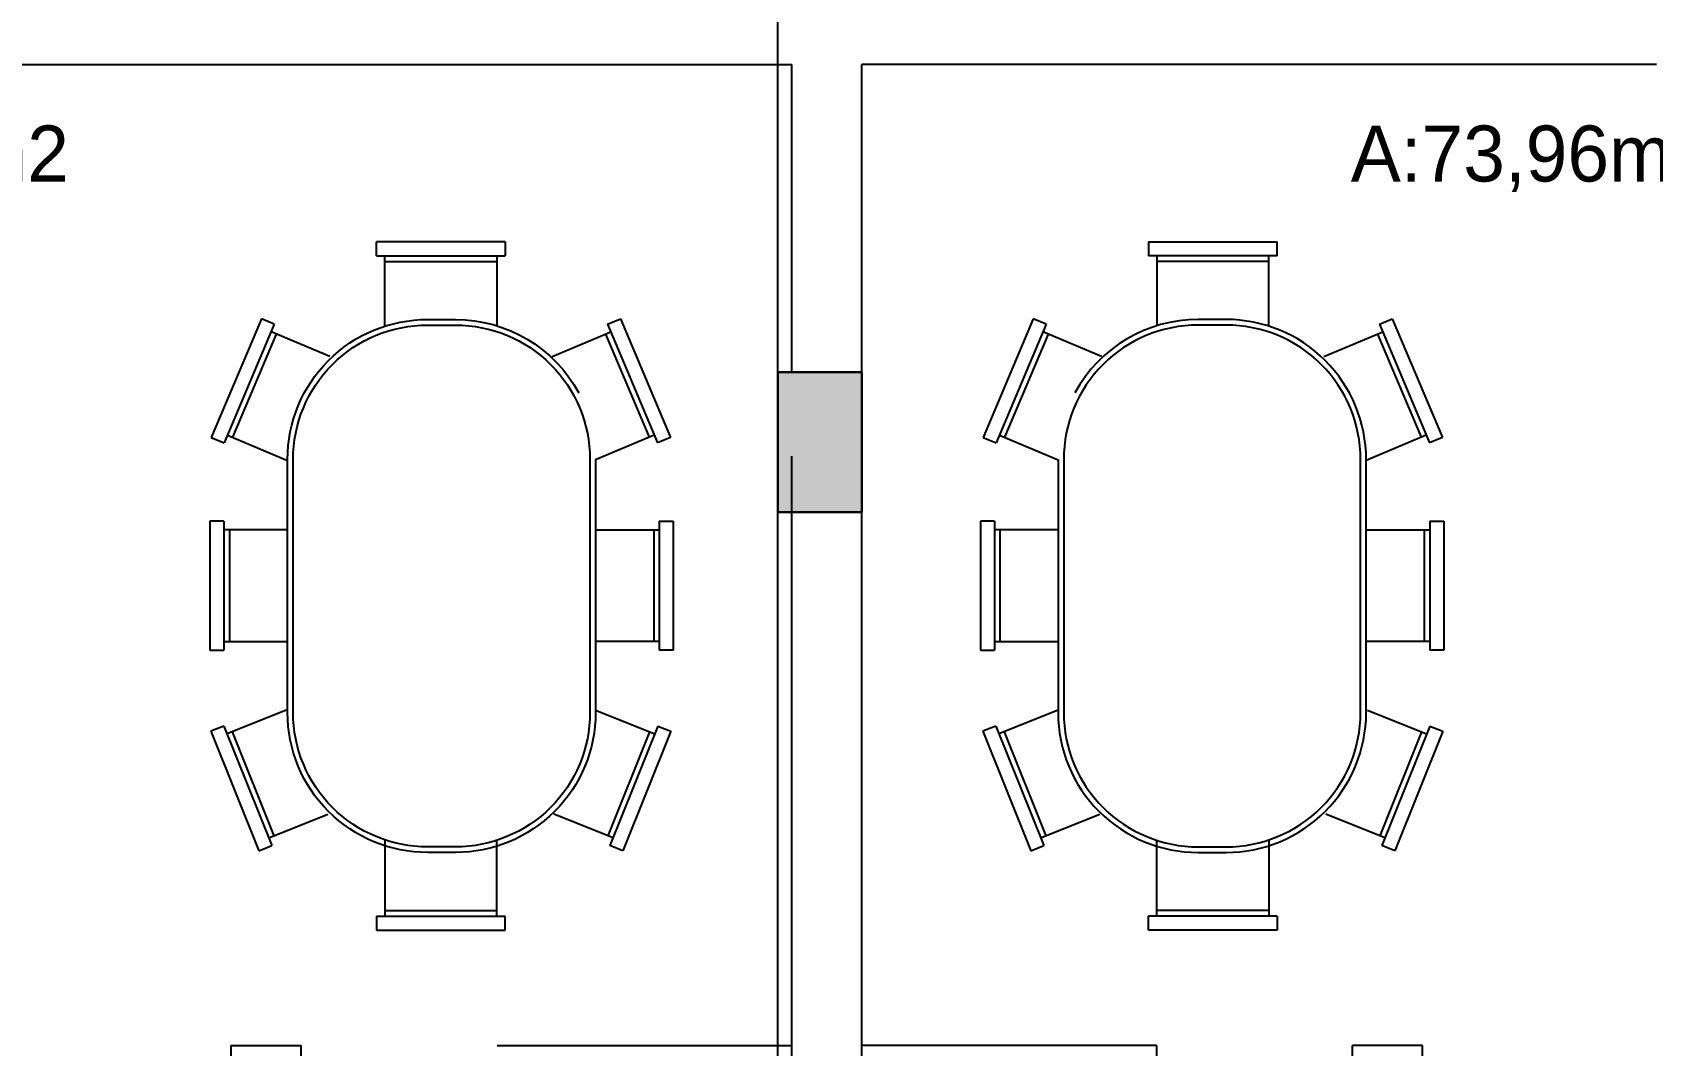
# Model space of a CAD drawing. Header units: millimetres. Extents: x 935 to 1399, y 512 to 900.
# Drawn here: x 1151.28 to 1157.06, y 855.47 to 859.09 of the extents above; entities that cross this region are included whole.
import ezdxf

# ---------------------------------------------------------------- set-up
doc = ezdxf.new("R2010")
doc.units = ezdxf.units.MM
doc.linetypes.add('ACAD_ISO02W100', pattern=[15, 12, -3])
doc.layers.add('MOBÍLIA', color=1, linetype='Continuous')
doc.layers.add('projeçao', color=7, linetype='ACAD_ISO02W100')

msp = doc.modelspace()

# ---------------------------------------------------------------- hatches: boundary and pattern name
for points in [[(1153.94141, 857.37187), (1154.24141, 857.37187), (1154.24141, 857.87187), (1153.94141, 857.87187)], [(1153.94141, 857.87187), (1154.24141, 857.87187), (1154.24141, 857.37187), (1153.94141, 857.37187)], [(1153.94141, 857.37187), (1154.24141, 857.37187), (1154.24141, 857.87187), (1153.94141, 857.87187)], [(1153.94141, 857.87187), (1154.24141, 857.87187), (1154.24141, 857.37187), (1153.94141, 857.37187)]]:
    msp.add_hatch(color=256).paths.add_polyline_path(points)

# ---------------------------------------------------------------- linework, layer by layer
at = {"color": 254}
msp.add_line((1153.94141, 854.08187), (1153.94141, 863.35612), dxfattribs=at)
at = {"color": 6}
for p, q in [((1151.15391, 858.97187), (1153.99141, 858.97187)), ((1151.15391, 858.97187), (1153.99141, 858.97187)), ((1153.99141, 857.87187), (1153.99141, 858.97187)), ((1153.99141, 857.87187), (1153.99141, 858.97187)), ((1153.99141, 857.87187), (1153.99141, 858.97187)), ((1153.99141, 857.87187), (1153.99141, 858.97187)), ((1153.99141, 857.87187), (1153.99141, 858.97187)), ((1154.24141, 857.87187), (1154.24141, 858.97187)), ((1154.24141, 857.87187), (1154.24141, 858.97187)), ((1157.07891, 858.97187), (1154.24141, 858.97187)), ((1154.24141, 853.97187), (1154.24141, 858.97187)), ((1153.99141, 855.46625), (1153.99141, 857.57187)), ((1154.24141, 855.46625), (1154.24141, 857.57187)), ((1154.24141, 855.46625), (1154.24141, 857.57187)), ((1153.99141, 855.46625), (1153.99141, 857.37187)), ((1153.99141, 854.62039), (1153.99141, 857.37187)), ((1153.99141, 855.46625), (1153.99141, 857.37187)), ((1153.99141, 855.46625), (1153.99141, 857.37187)), ((1151.98909, 854.02187), (1151.98909, 855.46625)), ((1151.98909, 855.46625), (1152.23909, 855.46625)), ((1151.98909, 854.02187), (1151.98909, 855.46625)), ((1151.98909, 855.46625), (1152.23909, 855.46625)), ((1152.23909, 855.31625), (1152.23909, 855.46625)), ((1152.23909, 855.31625), (1152.23909, 855.46625)), ((1152.93909, 855.46625), (1153.99141, 855.46625)), ((1152.93909, 855.46625), (1153.99141, 855.46625)), ((1155.29374, 855.46625), (1154.24141, 855.46625)), ((1155.29374, 855.46625), (1155.29374, 855.31625)), ((1156.24374, 855.46625), (1155.99374, 855.46625)), ((1155.99374, 855.31625), (1155.99374, 855.46625)), ((1156.24374, 853.82187), (1156.24374, 855.46625))]:
    msp.add_line(p, q, dxfattribs=at)
for p, q in [((1153.94141, 857.87187), (1154.24141, 857.87187)), ((1153.94141, 857.37187), (1153.94141, 857.87187)), ((1154.24141, 857.87187), (1153.94141, 857.87187)), ((1154.24141, 857.87187), (1153.94141, 857.87187)), ((1153.94141, 857.87187), (1153.94141, 857.37187)), ((1153.94141, 857.87187), (1154.24141, 857.87187)), ((1153.94141, 857.37187), (1153.94141, 857.87187)), ((1154.24141, 857.87187), (1153.94141, 857.87187)), ((1154.24141, 857.87187), (1153.94141, 857.87187)), ((1153.94141, 857.87187), (1153.94141, 857.37187)), ((1154.24141, 857.87187), (1154.24141, 857.37187)), ((1154.24141, 857.37187), (1154.24141, 857.87187)), ((1154.24141, 857.87187), (1154.24141, 857.37187)), ((1154.24141, 857.37187), (1154.24141, 857.87187)), ((1154.24141, 857.37187), (1153.94141, 857.37187)), ((1154.24141, 857.37187), (1153.94141, 857.37187)), ((1153.94141, 857.37187), (1154.24141, 857.37187)), ((1154.24141, 857.37187), (1153.94141, 857.37187)), ((1154.24141, 857.37187), (1153.94141, 857.37187)), ((1153.94141, 857.37187), (1154.24141, 857.37187))]:
    msp.add_line(p, q)
at = {"layer": 'MOBÍLIA'}
for p, q in [((1152.50834, 858.28818), (1152.50834, 858.33818)), ((1152.50834, 858.28818), (1152.50834, 858.33818)), ((1152.96834, 858.33818), (1152.96834, 858.28818)), ((1152.96834, 858.33818), (1152.96834, 858.28818)), ((1155.26449, 858.33818), (1155.26449, 858.28818)), ((1155.72449, 858.28818), (1155.72449, 858.33818)), ((1152.50834, 858.28818), (1152.96834, 858.28818)), ((1152.50834, 858.28818), (1152.96834, 858.28818)), ((1152.53834, 858.03689), (1152.53834, 858.28818)), ((1152.53834, 858.03689), (1152.53834, 858.28818)), ((1152.53834, 858.26818), (1152.93834, 858.26818)), ((1152.53834, 858.26818), (1152.93834, 858.26818)), ((1152.93834, 858.28818), (1152.93834, 858.03835)), ((1152.93834, 858.28818), (1152.93834, 858.03835)), ((1155.72449, 858.28818), (1155.26449, 858.28818)), ((1155.29449, 858.28818), (1155.29449, 858.03835)), ((1155.69449, 858.26818), (1155.29449, 858.26818)), ((1155.69449, 858.03689), (1155.69449, 858.28818)), ((1152.09735, 858.06338), (1151.91864, 857.63952)), ((1152.09735, 858.06338), (1151.91864, 857.63952)), ((1152.14342, 858.04396), (1151.96471, 857.62009)), ((1152.14342, 858.04396), (1151.96471, 857.62009)), ((1152.14342, 858.04396), (1152.09735, 858.06338)), ((1152.14342, 858.04396), (1152.09735, 858.06338)), ((1153.33327, 858.04396), (1153.37934, 858.06338)), ((1153.33327, 858.04396), (1153.37934, 858.06338)), ((1153.33327, 858.04396), (1153.51198, 857.62009)), ((1153.33327, 858.04396), (1153.51198, 857.62009)), ((1153.37934, 858.06338), (1153.55805, 857.63952)), ((1153.37934, 858.06338), (1153.55805, 857.63952)), ((1154.85349, 858.06338), (1154.67478, 857.63952)), ((1154.89956, 858.04396), (1154.72085, 857.62009)), ((1154.89956, 858.04396), (1154.85349, 858.06338)), ((1156.08941, 858.04396), (1156.13548, 858.06338)), ((1156.08941, 858.04396), (1156.26812, 857.62009)), ((1156.13548, 858.06338), (1156.31419, 857.63952)), ((1152.15019, 858.00854), (1151.99479, 857.63996)), ((1152.15019, 858.00854), (1151.99479, 857.63996)), ((1152.34142, 857.92792), (1152.13177, 858.01631)), ((1152.34142, 857.92792), (1152.13177, 858.01631)), ((1153.13527, 857.92792), (1153.34492, 858.01631)), ((1153.13527, 857.92792), (1153.34492, 858.01631)), ((1153.32649, 858.00854), (1153.48189, 857.63996)), ((1153.32649, 858.00854), (1153.48189, 857.63996)), ((1154.90634, 858.00854), (1154.75094, 857.63996)), ((1155.09756, 857.92792), (1154.88791, 858.01631)), ((1155.89141, 857.92792), (1156.10106, 858.01631)), ((1156.08264, 858.00854), (1156.23803, 857.63996)), ((1151.91864, 857.63952), (1151.96471, 857.62009)), ((1151.91864, 857.63952), (1151.96471, 857.62009)), ((1151.97637, 857.64773), (1152.19067, 857.55738)), ((1151.97637, 857.64773), (1152.19067, 857.55738)), ((1153.50032, 857.64773), (1153.29067, 857.55934)), ((1153.50032, 857.64773), (1153.29067, 857.55934)), ((1153.55805, 857.63952), (1153.51198, 857.62009)), ((1153.55805, 857.63952), (1153.51198, 857.62009)), ((1154.67478, 857.63952), (1154.72085, 857.62009)), ((1154.73251, 857.64773), (1154.94216, 857.55934)), ((1156.25646, 857.64773), (1156.04216, 857.55738)), ((1156.31419, 857.63952), (1156.26812, 857.62009)), ((1151.96314, 857.33967), (1151.91314, 857.33967)), ((1151.91314, 857.33967), (1151.91314, 856.87967)), ((1151.96314, 857.33967), (1151.91314, 857.33967)), ((1151.91314, 857.33967), (1151.91314, 856.87967)), ((1151.96314, 857.33967), (1151.96314, 856.87967)), ((1151.96314, 857.33967), (1151.96314, 856.87967)), ((1153.5182, 857.33967), (1153.5682, 857.33967)), ((1153.5182, 857.33967), (1153.5182, 856.87967)), ((1153.5182, 857.33967), (1153.5682, 857.33967)), ((1153.5182, 857.33967), (1153.5182, 856.87967)), ((1153.5682, 857.33967), (1153.5682, 856.87967)), ((1153.5682, 857.33967), (1153.5682, 856.87967)), ((1154.71463, 857.33967), (1154.66463, 857.33967)), ((1154.66463, 857.33967), (1154.66463, 856.87967)), ((1154.71463, 857.33967), (1154.71463, 856.87967)), ((1156.26969, 857.33967), (1156.31969, 857.33967)), ((1156.26969, 857.33967), (1156.26969, 856.87967)), ((1156.31969, 857.33967), (1156.31969, 856.87967)), ((1152.19067, 857.30967), (1151.96314, 857.30967)), ((1152.19067, 857.30967), (1151.96314, 857.30967)), ((1151.98314, 857.30967), (1151.98314, 856.90967)), ((1151.98314, 857.30967), (1151.98314, 856.90967)), ((1153.29067, 857.30967), (1153.5182, 857.30967)), ((1153.29067, 857.30967), (1153.5182, 857.30967)), ((1153.4982, 857.30967), (1153.4982, 856.90967)), ((1153.4982, 857.30967), (1153.4982, 856.90967)), ((1154.94216, 857.30967), (1154.71463, 857.30967)), ((1154.73463, 857.30967), (1154.73463, 856.90967)), ((1156.04216, 857.30967), (1156.26969, 857.30967)), ((1156.24969, 857.30967), (1156.24969, 856.90967)), ((1151.91314, 856.87967), (1151.96314, 856.87967)), ((1151.91314, 856.87967), (1151.96314, 856.87967)), ((1151.96314, 856.90967), (1152.19067, 856.90967)), ((1151.96314, 856.90967), (1152.19067, 856.90967)), ((1153.5182, 856.90967), (1153.29067, 856.90967)), ((1153.5182, 856.90967), (1153.29067, 856.90967)), ((1153.5682, 856.87967), (1153.5182, 856.87967)), ((1153.5682, 856.87967), (1153.5182, 856.87967)), ((1154.66463, 856.87967), (1154.71463, 856.87967)), ((1154.71463, 856.90967), (1154.94216, 856.90967)), ((1156.26969, 856.90967), (1156.04216, 856.90967)), ((1156.31969, 856.87967), (1156.26969, 856.87967)), ((1152.18602, 856.66478), (1151.97483, 856.58013)), ((1152.18602, 856.66478), (1151.97483, 856.58013)), ((1153.29067, 856.66478), (1153.50186, 856.58013)), ((1153.29067, 856.66478), (1153.50186, 856.58013)), ((1154.94216, 856.66478), (1154.73097, 856.58013)), ((1156.04681, 856.66478), (1156.258, 856.58013)), ((1151.96367, 856.60798), (1151.91725, 856.58937)), ((1151.96367, 856.60798), (1151.91725, 856.58937)), ((1151.91725, 856.58937), (1152.0884, 856.1624)), ((1151.91725, 856.58937), (1152.0884, 856.1624)), ((1151.96367, 856.60798), (1152.13481, 856.181)), ((1151.96367, 856.60798), (1152.13481, 856.181)), ((1151.99339, 856.58757), (1152.14221, 856.21629)), ((1151.99339, 856.58757), (1152.14221, 856.21629)), ((1153.4833, 856.58757), (1153.33447, 856.21629)), ((1153.4833, 856.58757), (1153.33447, 856.21629)), ((1153.51302, 856.60798), (1153.34188, 856.181)), ((1153.51302, 856.60798), (1153.34188, 856.181)), ((1153.55943, 856.58937), (1153.38829, 856.1624)), ((1153.55943, 856.58937), (1153.38829, 856.1624)), ((1153.51302, 856.60798), (1153.55943, 856.58937)), ((1153.51302, 856.60798), (1153.55943, 856.58937)), ((1154.71981, 856.60798), (1154.6734, 856.58937)), ((1154.6734, 856.58937), (1154.84454, 856.1624)), ((1154.71981, 856.60798), (1154.89095, 856.181)), ((1154.74953, 856.58757), (1154.89836, 856.21629)), ((1156.23944, 856.58757), (1156.09062, 856.21629)), ((1156.26916, 856.60798), (1156.09802, 856.181)), ((1156.31557, 856.58937), (1156.14443, 856.1624)), ((1156.26916, 856.60798), (1156.31557, 856.58937)), ((1152.12365, 856.20885), (1152.33484, 856.2935)), ((1152.12365, 856.20885), (1152.33484, 856.2935)), ((1153.35304, 856.20885), (1153.14185, 856.2935)), ((1153.35304, 856.20885), (1153.14185, 856.2935)), ((1154.87979, 856.20885), (1155.09098, 856.2935)), ((1156.10918, 856.20885), (1155.89799, 856.2935)), ((1152.0884, 856.1624), (1152.13481, 856.181)), ((1152.0884, 856.1624), (1152.13481, 856.181)), ((1152.53834, 856.20121), (1152.53834, 855.92888)), ((1152.53834, 856.20121), (1152.53834, 855.92888)), ((1152.93834, 855.92888), (1152.93834, 856.19969)), ((1152.93834, 855.92888), (1152.93834, 856.19969)), ((1153.38829, 856.1624), (1153.34188, 856.181)), ((1153.38829, 856.1624), (1153.34188, 856.181)), ((1154.84454, 856.1624), (1154.89095, 856.181)), ((1155.29449, 855.92888), (1155.29449, 856.19969)), ((1155.69449, 856.20121), (1155.69449, 855.92888)), ((1156.14443, 856.1624), (1156.09802, 856.181)), ((1152.50834, 855.92888), (1152.96834, 855.92888)), ((1152.50834, 855.92888), (1152.50834, 855.87888)), ((1152.50834, 855.92888), (1152.96834, 855.92888)), ((1152.50834, 855.92888), (1152.50834, 855.87888)), ((1152.53834, 855.94888), (1152.93834, 855.94888)), ((1152.53834, 855.94888), (1152.93834, 855.94888)), ((1152.96834, 855.87888), (1152.96834, 855.92888)), ((1152.96834, 855.87888), (1152.96834, 855.92888)), ((1155.72449, 855.92888), (1155.26449, 855.92888)), ((1155.26449, 855.87888), (1155.26449, 855.92888)), ((1155.69449, 855.94888), (1155.29449, 855.94888)), ((1155.72449, 855.92888), (1155.72449, 855.87888)), ((1152.50834, 855.87888), (1152.96834, 855.87888)), ((1152.50834, 855.87888), (1152.96834, 855.87888)), ((1155.72449, 855.87888), (1155.26449, 855.87888))]:
    msp.add_line(p, q, dxfattribs=at)
for points in [[(1153.29067, 857.56065), (1153.29067, 856.6564, -0.4142136), (1152.79067, 856.1564), (1152.69067, 856.1564, -0.4142136), (1152.19067, 856.6564), (1152.19067, 857.56065, -0.4142136), (1152.69067, 858.06065), (1152.79067, 858.06065, -0.2755288), (1153.23057, 857.79833, -0.2755288)], [(1153.29067, 857.56065), (1153.29067, 856.6564, -0.4142136), (1152.79067, 856.1564), (1152.69067, 856.1564, -0.4142136), (1152.19067, 856.6564), (1152.19067, 857.56065, -0.4142136), (1152.69067, 858.06065), (1152.79067, 858.06065, -0.2755288), (1153.23057, 857.79833, -0.2755288)], [(1154.94216, 857.56065), (1154.94216, 856.6564, 0.4142136), (1155.44216, 856.1564), (1155.54216, 856.1564, 0.4142136), (1156.04216, 856.6564), (1156.04216, 857.56065, 0.4142136), (1155.54216, 858.06065), (1155.44216, 858.06065, 0.2755288), (1155.00226, 857.79833, 0.2755288)]]:
    msp.add_lwpolyline(points, format="xyb", dxfattribs=at)
for points in [[(1153.27067, 856.6564, -0.4142136), (1152.79067, 856.1764), (1152.69067, 856.1764, -0.4142136), (1152.21067, 856.6564), (1152.21067, 857.56065, -0.4142136), (1152.69067, 858.04065), (1152.79067, 858.04065, -0.4142136), (1153.27067, 857.56065)], [(1153.27067, 856.6564, -0.4142136), (1152.79067, 856.1764), (1152.69067, 856.1764, -0.4142136), (1152.21067, 856.6564), (1152.21067, 857.56065, -0.4142136), (1152.69067, 858.04065), (1152.79067, 858.04065, -0.4142136), (1153.27067, 857.56065)], [(1154.96216, 856.6564, 0.4142136), (1155.44216, 856.1764), (1155.54216, 856.1764, 0.4142136), (1156.02216, 856.6564), (1156.02216, 857.56065, 0.4142136), (1155.54216, 858.04065), (1155.44216, 858.04065, 0.4142136), (1154.96216, 857.56065)]]:
    msp.add_lwpolyline(points, format="xyb", close=True, dxfattribs=at)
at = {"layer": 'projeçao', "color": 1, "linetype": 'Continuous'}
for p, q in [((1152.96834, 858.33818), (1152.50834, 858.33818)), ((1152.96834, 858.33818), (1152.50834, 858.33818)), ((1155.26449, 858.33818), (1155.72449, 858.33818))]:
    msp.add_line(p, q, dxfattribs=at)

# ---------------------------------------------------------------- texts
at = {"char_height": 0.2, "width": 3.8469, "attachment_point": 1}
for s, insert in [('A:70,40m2', (1150.11671, 858.75363)), ('A:73,96m2', (1155.98735, 858.75363))]:
    msp.add_mtext(s, dxfattribs=dict(at, insert=insert))

doc.saveas('drawing.dxf')
